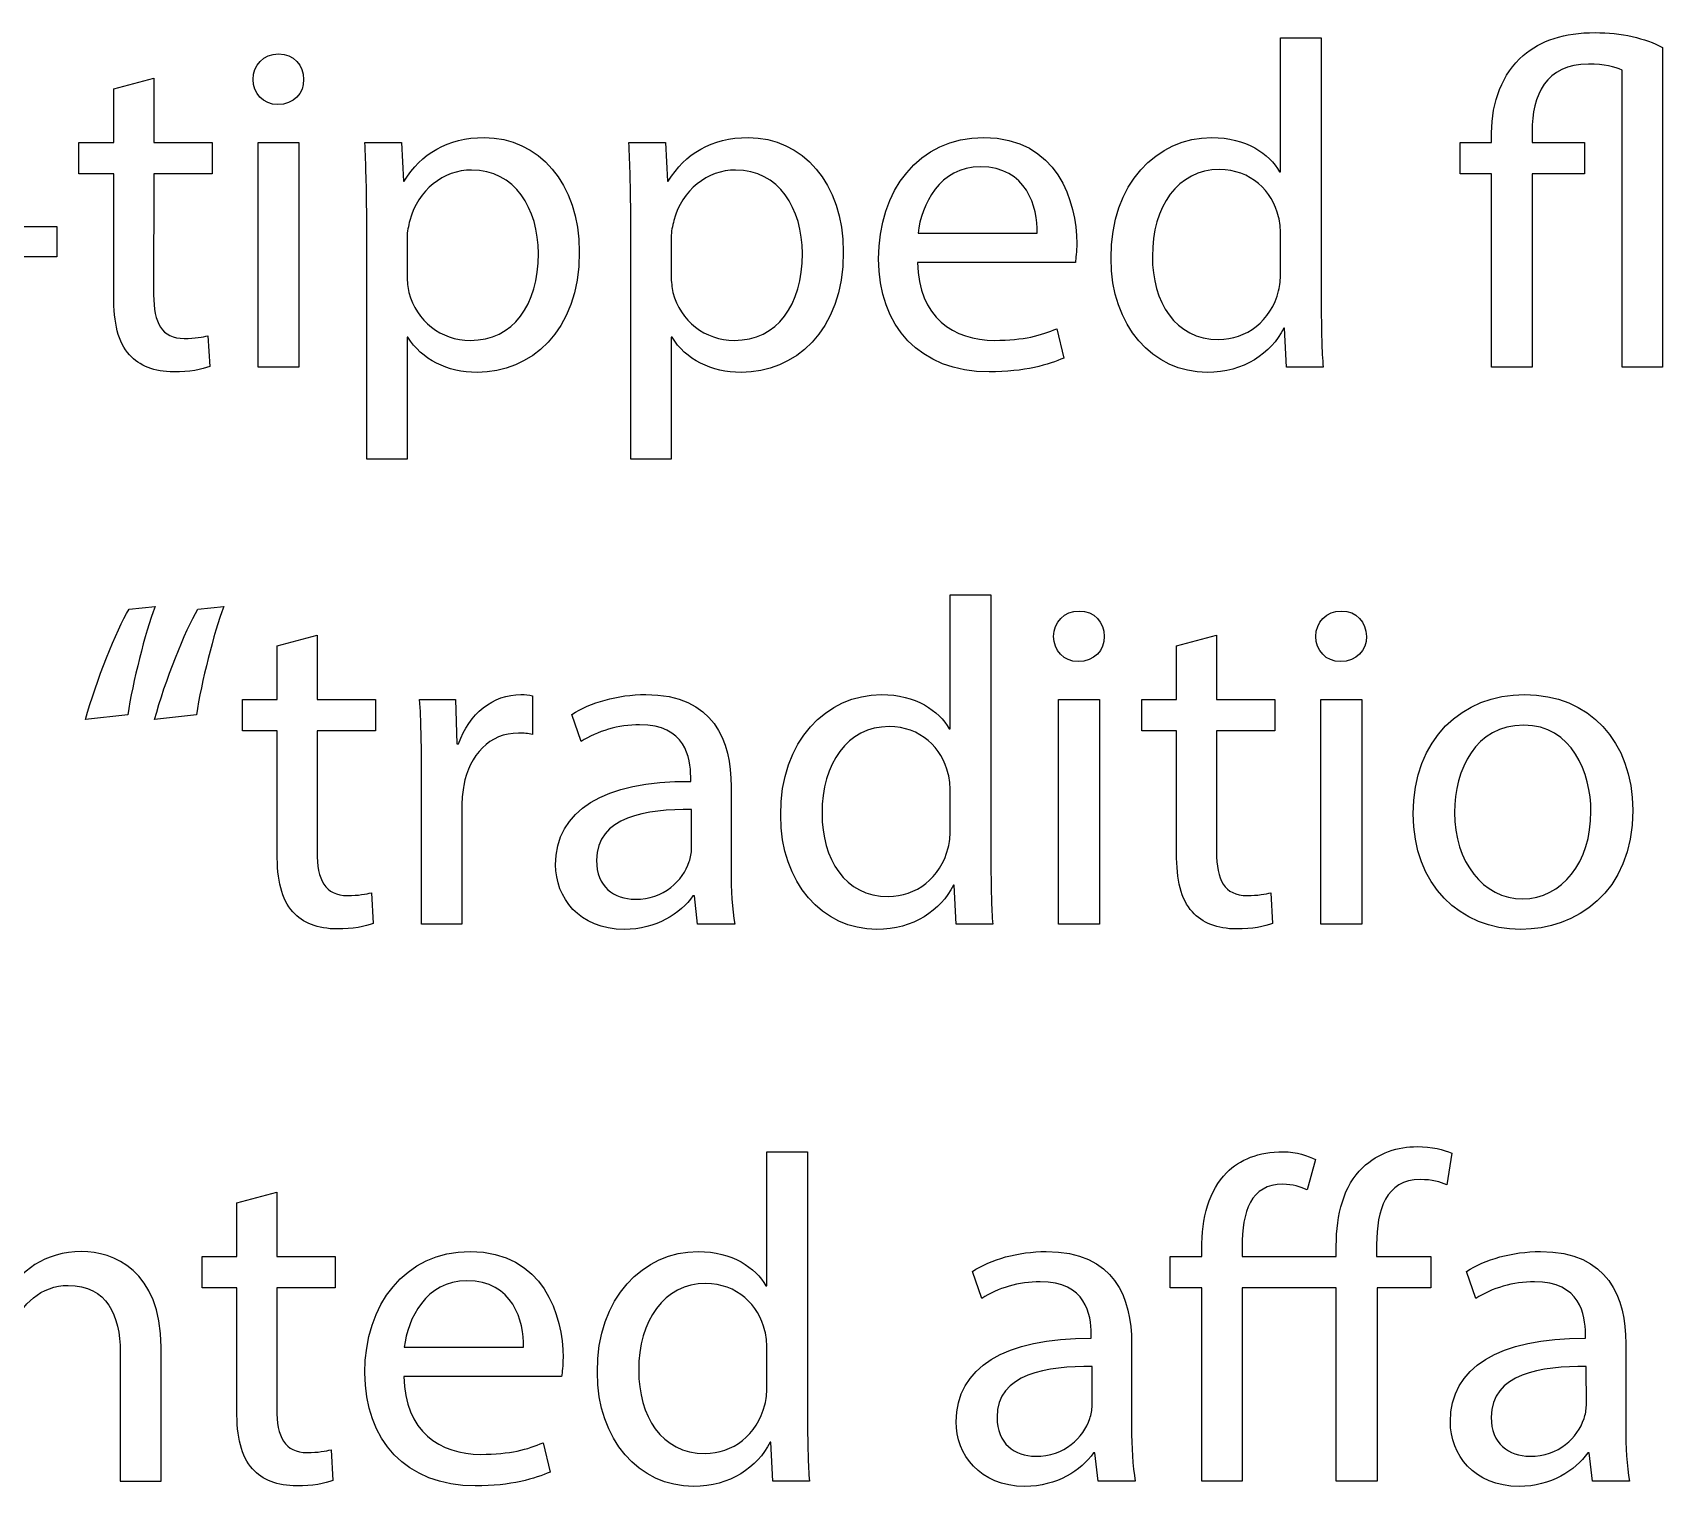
# Model space of a CAD drawing. Header units: millimetres. Extents: x -104 to 108, y -148 to 121.
# Drawn here: x 15.86 to 24.54, y 104.31 to 112.04 of the extents above; entities that cross this region are included whole.
import ezdxf

# ---------------------------------------------------------------- set-up
doc = ezdxf.new("R2010")
doc.units = ezdxf.units.MM
doc.header["$MEASUREMENT"] = 0
doc.layers.add('Capa 1', color=7, linetype='Continuous')

msp = doc.modelspace()

# ---------------------------------------------------------------- linework, layer by layer
at = {"layer": 'Capa 1', "color": 252}
for points, knots in [([(22.5031, 112.017), (22.5031, 112.017), (22.5031, 111.3034), (22.5031, 111.3034), (22.5031, 111.3034), (22.5031, 111.3034), (22.4981, 111.3034), (22.4981, 111.3034), (22.4981, 111.3034), (22.4438, 111.3996), (22.3203, 111.486), (22.1376, 111.486), (22.1376, 111.486), (21.8462, 111.486), (21.5992, 111.2415), (21.6017, 110.8439), (21.6017, 110.8439), (21.6017, 110.4811), (21.8239, 110.2364), (22.1129, 110.2364), (22.1129, 110.2364), (22.3079, 110.2366), (22.4536, 110.3377), (22.5203, 110.471), (22.5203, 110.471), (22.5203, 110.471), (22.5253, 110.4711), (22.5253, 110.4711), (22.5253, 110.4711), (22.5253, 110.4711), (22.5352, 110.2636), (22.5352, 110.2636), (22.5352, 110.2636), (22.5352, 110.2636), (22.7302, 110.2636), (22.7302, 110.2636), (22.7302, 110.2636), (22.7229, 110.3451), (22.7203, 110.4661), (22.7203, 110.5723), (22.7203, 110.5723), (22.7203, 110.5723), (22.7204, 112.017), (22.7204, 112.017), (22.7204, 112.017), (22.7204, 112.017), (22.5031, 112.017), (22.5031, 112.017)], [0, 0, 0, 0, 0.076923, 0.076923, 0.076923, 0.076923, 0.153846, 0.153846, 0.153846, 0.153846, 0.230769, 0.230769, 0.230769, 0.230769, 0.307692, 0.307692, 0.307692, 0.307692, 0.384615, 0.384615, 0.384615, 0.384615, 0.461538, 0.461538, 0.461538, 0.461538, 0.538462, 0.538462, 0.538462, 0.538462, 0.615385, 0.615385, 0.615385, 0.615385, 0.692308, 0.692308, 0.692308, 0.692308, 0.769231, 0.769231, 0.769231, 0.769231, 0.846154, 0.846154, 0.846154, 0.846154, 1, 1, 1, 1]), ([(23.8416, 110.2636), (23.8416, 110.2636), (23.8416, 111.2935), (23.8416, 111.2935), (23.8416, 111.2935), (23.8416, 111.2935), (24.1206, 111.2935), (24.1206, 111.2935), (24.1206, 111.2935), (24.1206, 111.2935), (24.1206, 111.459), (24.1206, 111.459), (24.1206, 111.459), (24.1206, 111.459), (23.8416, 111.459), (23.8416, 111.459), (23.8416, 111.459), (23.8416, 111.459), (23.8416, 111.5181), (23.8416, 111.5181), (23.8416, 111.5181), (23.8416, 111.7108), (23.9156, 111.8761), (24.1428, 111.8761), (24.1428, 111.8761), (24.2267, 111.8763), (24.2835, 111.8638), (24.3206, 111.844), (24.3206, 111.844), (24.3206, 111.844), (24.3206, 110.2636), (24.3206, 110.2636), (24.3206, 110.2636), (24.3206, 110.2636), (24.5354, 110.2636), (24.5354, 110.2636), (24.5354, 110.2636), (24.5354, 110.2636), (24.5354, 111.9652), (24.5354, 111.9652), (24.5354, 111.9652), (24.4465, 112.0146), (24.3156, 112.0441), (24.1773, 112.0441), (24.1773, 112.0441), (24.0119, 112.0442), (23.8884, 112.0021), (23.7946, 111.923), (23.7946, 111.923), (23.6835, 111.8243), (23.6267, 111.6761), (23.6267, 111.5107), (23.6267, 111.5107), (23.6267, 111.5107), (23.6267, 111.459), (23.6267, 111.459), (23.6267, 111.459), (23.6267, 111.459), (23.4588, 111.459), (23.4588, 111.459), (23.4588, 111.459), (23.4588, 111.459), (23.4588, 111.2935), (23.4588, 111.2935), (23.4588, 111.2935), (23.4588, 111.2935), (23.6267, 111.2935), (23.6267, 111.2935), (23.6267, 111.2935), (23.6267, 111.2935), (23.6267, 110.2636), (23.6267, 110.2636), (23.6267, 110.2636), (23.6267, 110.2636), (23.8416, 110.2636), (23.8416, 110.2636)], [0, 0, 0, 0, 0.05, 0.05, 0.05, 0.05, 0.1, 0.1, 0.1, 0.1, 0.15, 0.15, 0.15, 0.15, 0.2, 0.2, 0.2, 0.2, 0.25, 0.25, 0.25, 0.25, 0.3, 0.3, 0.3, 0.3, 0.35, 0.35, 0.35, 0.35, 0.4, 0.4, 0.4, 0.4, 0.45, 0.45, 0.45, 0.45, 0.5, 0.5, 0.5, 0.5, 0.55, 0.55, 0.55, 0.55, 0.6, 0.6, 0.6, 0.6, 0.65, 0.65, 0.65, 0.65, 0.7, 0.7, 0.7, 0.7, 0.75, 0.75, 0.75, 0.75, 0.8, 0.8, 0.8, 0.8, 0.85, 0.85, 0.85, 0.85, 0.9, 0.9, 0.9, 0.9, 1, 1, 1, 1]), ([(17.1716, 111.9305), (17.0926, 111.9305), (17.0358, 111.8712), (17.0358, 111.7946), (17.0358, 111.7946), (17.0359, 111.7207), (17.0901, 111.6613), (17.1667, 111.6613), (17.1667, 111.6613), (17.2531, 111.6614), (17.3074, 111.7206), (17.3049, 111.7946), (17.3049, 111.7946), (17.3049, 111.8713), (17.2531, 111.9305), (17.1716, 111.9305)], [0, 0, 0, 0, 0.2, 0.2, 0.2, 0.2, 0.4, 0.4, 0.4, 0.4, 0.6, 0.6, 0.6, 0.6, 1, 1, 1, 1]), ([(16.2948, 111.7453), (16.2948, 111.7453), (16.2948, 111.459), (16.2948, 111.459), (16.2948, 111.459), (16.2948, 111.459), (16.1096, 111.459), (16.1096, 111.459), (16.1096, 111.459), (16.1096, 111.459), (16.1096, 111.2935), (16.1096, 111.2935), (16.1096, 111.2935), (16.1096, 111.2935), (16.2948, 111.2935), (16.2948, 111.2935), (16.2948, 111.2935), (16.2948, 111.2935), (16.2948, 110.6414), (16.2948, 110.6414), (16.2948, 110.6414), (16.2948, 110.5007), (16.317, 110.3945), (16.3787, 110.3303), (16.3787, 110.3303), (16.4306, 110.2711), (16.5121, 110.2389), (16.6133, 110.2389), (16.6133, 110.2389), (16.6973, 110.239), (16.764, 110.2512), (16.8059, 110.2685), (16.8059, 110.2685), (16.8059, 110.2685), (16.7961, 110.4317), (16.7961, 110.4317), (16.7961, 110.4317), (16.769, 110.4241), (16.7269, 110.4167), (16.6701, 110.4167), (16.6701, 110.4167), (16.5492, 110.4168), (16.5071, 110.5006), (16.5071, 110.6488), (16.5071, 110.6488), (16.5071, 110.6488), (16.5072, 111.2935), (16.5072, 111.2935), (16.5072, 111.2935), (16.5072, 111.2935), (16.8184, 111.2935), (16.8184, 111.2935), (16.8184, 111.2935), (16.8184, 111.2935), (16.8184, 111.459), (16.8184, 111.459), (16.8184, 111.459), (16.8184, 111.459), (16.5072, 111.459), (16.5072, 111.459), (16.5072, 111.459), (16.5072, 111.459), (16.5072, 111.8021), (16.5072, 111.8021), (16.5072, 111.8021), (16.5072, 111.8021), (16.2948, 111.7453), (16.2948, 111.7453)], [0, 0, 0, 0, 0.055556, 0.055556, 0.055556, 0.055556, 0.111111, 0.111111, 0.111111, 0.111111, 0.166667, 0.166667, 0.166667, 0.166667, 0.222222, 0.222222, 0.222222, 0.222222, 0.277778, 0.277778, 0.277778, 0.277778, 0.333333, 0.333333, 0.333333, 0.333333, 0.388889, 0.388889, 0.388889, 0.388889, 0.444444, 0.444444, 0.444444, 0.444444, 0.5, 0.5, 0.5, 0.5, 0.555556, 0.555556, 0.555556, 0.555556, 0.611111, 0.611111, 0.611111, 0.611111, 0.666667, 0.666667, 0.666667, 0.666667, 0.722222, 0.722222, 0.722222, 0.722222, 0.777778, 0.777778, 0.777778, 0.777778, 0.833333, 0.833333, 0.833333, 0.833333, 0.888889, 0.888889, 0.888889, 0.888889, 1, 1, 1, 1]), ([(17.2803, 110.2636), (17.2803, 110.2636), (17.2803, 111.459), (17.2803, 111.459), (17.2803, 111.459), (17.2803, 111.459), (17.0629, 111.459), (17.0629, 111.459), (17.0629, 111.459), (17.0629, 111.459), (17.0629, 110.2636), (17.0629, 110.2636), (17.0629, 110.2636), (17.0629, 110.2636), (17.2803, 110.2636), (17.2803, 110.2636)], [0, 0, 0, 0, 0.2, 0.2, 0.2, 0.2, 0.4, 0.4, 0.4, 0.4, 0.6, 0.6, 0.6, 0.6, 1, 1, 1, 1]), ([(17.6407, 109.7746), (17.6407, 109.7746), (17.8556, 109.7746), (17.8556, 109.7746), (17.8556, 109.7746), (17.8556, 109.7746), (17.8556, 110.4241), (17.8556, 110.4241), (17.8556, 110.4241), (17.8556, 110.4241), (17.8605, 110.4241), (17.8605, 110.4241), (17.8605, 110.4241), (17.9321, 110.3057), (18.0704, 110.2364), (18.2284, 110.2364), (18.2284, 110.2364), (18.51, 110.2366), (18.7717, 110.4488), (18.7717, 110.8785), (18.7717, 110.8785), (18.7717, 111.2415), (18.5544, 111.486), (18.2655, 111.486), (18.2655, 111.486), (18.0704, 111.486), (17.9296, 111.3995), (17.8407, 111.2538), (17.8407, 111.2538), (17.8407, 111.2538), (17.8359, 111.254), (17.8359, 111.254), (17.8359, 111.254), (17.8359, 111.254), (17.8259, 111.459), (17.8259, 111.459), (17.8259, 111.459), (17.8259, 111.459), (17.6309, 111.459), (17.6309, 111.459), (17.6309, 111.459), (17.6358, 111.3453), (17.6407, 111.2217), (17.6407, 111.0686), (17.6407, 111.0686), (17.6407, 111.0686), (17.6407, 109.7746), (17.6407, 109.7746)], [0, 0, 0, 0, 0.076923, 0.076923, 0.076923, 0.076923, 0.153846, 0.153846, 0.153846, 0.153846, 0.230769, 0.230769, 0.230769, 0.230769, 0.307692, 0.307692, 0.307692, 0.307692, 0.384615, 0.384615, 0.384615, 0.384615, 0.461538, 0.461538, 0.461538, 0.461538, 0.538462, 0.538462, 0.538462, 0.538462, 0.615385, 0.615385, 0.615385, 0.615385, 0.692308, 0.692308, 0.692308, 0.692308, 0.769231, 0.769231, 0.769231, 0.769231, 0.846154, 0.846154, 0.846154, 0.846154, 1, 1, 1, 1]), ([(19.0456, 109.7746), (19.0456, 109.7746), (19.2605, 109.7746), (19.2605, 109.7746), (19.2605, 109.7746), (19.2605, 109.7746), (19.2605, 110.4241), (19.2605, 110.4241), (19.2605, 110.4241), (19.2605, 110.4241), (19.2654, 110.4241), (19.2654, 110.4241), (19.2654, 110.4241), (19.337, 110.3057), (19.4753, 110.2364), (19.6334, 110.2364), (19.6334, 110.2364), (19.9149, 110.2366), (20.1766, 110.4488), (20.1766, 110.8785), (20.1766, 110.8785), (20.1766, 111.2415), (19.9593, 111.486), (19.6704, 111.486), (19.6704, 111.486), (19.4754, 111.486), (19.3345, 111.3995), (19.2456, 111.2538), (19.2456, 111.2538), (19.2456, 111.2538), (19.2408, 111.254), (19.2408, 111.254), (19.2408, 111.254), (19.2408, 111.254), (19.2309, 111.459), (19.2309, 111.459), (19.2309, 111.459), (19.2309, 111.459), (19.0358, 111.459), (19.0358, 111.459), (19.0358, 111.459), (19.0408, 111.3453), (19.0456, 111.2217), (19.0456, 111.0686), (19.0456, 111.0686), (19.0456, 111.0686), (19.0456, 109.7746), (19.0456, 109.7746)], [0, 0, 0, 0, 0.076923, 0.076923, 0.076923, 0.076923, 0.153846, 0.153846, 0.153846, 0.153846, 0.230769, 0.230769, 0.230769, 0.230769, 0.307692, 0.307692, 0.307692, 0.307692, 0.384615, 0.384615, 0.384615, 0.384615, 0.461538, 0.461538, 0.461538, 0.461538, 0.538462, 0.538462, 0.538462, 0.538462, 0.615385, 0.615385, 0.615385, 0.615385, 0.692308, 0.692308, 0.692308, 0.692308, 0.769231, 0.769231, 0.769231, 0.769231, 0.846154, 0.846154, 0.846154, 0.846154, 1, 1, 1, 1]), ([(21.4116, 110.8218), (21.4141, 110.844), (21.419, 110.8785), (21.419, 110.9229), (21.419, 110.9229), (21.419, 111.1429), (21.3153, 111.486), (20.9251, 111.486), (20.9251, 111.486), (20.577, 111.486), (20.3645, 111.202), (20.3645, 110.8414), (20.3645, 110.8414), (20.3645, 110.4811), (20.5843, 110.2389), (20.9523, 110.2389), (20.9523, 110.2389), (21.1424, 110.239), (21.2733, 110.2784), (21.3498, 110.313), (21.3498, 110.313), (21.3498, 110.313), (21.3129, 110.4686), (21.3129, 110.4686), (21.3129, 110.4686), (21.2313, 110.434), (21.1375, 110.4068), (20.9819, 110.4068), (20.9819, 110.4068), (20.7646, 110.4069), (20.5769, 110.5278), (20.572, 110.8217), (20.572, 110.8217), (20.572, 110.8217), (21.4116, 110.8218), (21.4116, 110.8218)], [0, 0, 0, 0, 0.1, 0.1, 0.1, 0.1, 0.2, 0.2, 0.2, 0.2, 0.3, 0.3, 0.3, 0.3, 0.4, 0.4, 0.4, 0.4, 0.5, 0.5, 0.5, 0.5, 0.6, 0.6, 0.6, 0.6, 0.7, 0.7, 0.7, 0.7, 0.8, 0.8, 0.8, 0.8, 1, 1, 1, 1]), ([(17.8556, 110.9551), (17.8556, 110.9847), (17.8629, 111.0168), (17.8703, 111.0439), (17.8703, 111.0439), (17.9124, 111.207), (18.0506, 111.3131), (18.1988, 111.3131), (18.1988, 111.3131), (18.4285, 111.3131), (18.5544, 111.1081), (18.5544, 110.8686), (18.5544, 110.8686), (18.5544, 110.5946), (18.421, 110.4068), (18.1914, 110.4068), (18.1914, 110.4068), (18.0359, 110.4069), (17.9049, 110.5105), (17.8654, 110.6612), (17.8654, 110.6612), (17.8605, 110.6884), (17.8555, 110.718), (17.8555, 110.7501), (17.8555, 110.7501), (17.8555, 110.7501), (17.8556, 110.9551), (17.8556, 110.9551)], [0, 0, 0, 0, 0.125, 0.125, 0.125, 0.125, 0.25, 0.25, 0.25, 0.25, 0.375, 0.375, 0.375, 0.375, 0.5, 0.5, 0.5, 0.5, 0.625, 0.625, 0.625, 0.625, 0.75, 0.75, 0.75, 0.75, 1, 1, 1, 1]), ([(19.2605, 110.9551), (19.2605, 110.9847), (19.2679, 111.0168), (19.2753, 111.0439), (19.2753, 111.0439), (19.3173, 111.207), (19.4556, 111.3131), (19.6037, 111.3131), (19.6037, 111.3131), (19.8334, 111.3131), (19.9593, 111.1081), (19.9593, 110.8686), (19.9593, 110.8686), (19.9593, 110.5946), (19.826, 110.4068), (19.5963, 110.4068), (19.5963, 110.4068), (19.4408, 110.4069), (19.3099, 110.5105), (19.2703, 110.6612), (19.2703, 110.6612), (19.2654, 110.6884), (19.2605, 110.718), (19.2605, 110.7501), (19.2605, 110.7501), (19.2605, 110.7501), (19.2605, 110.9551), (19.2605, 110.9551)], [0, 0, 0, 0, 0.125, 0.125, 0.125, 0.125, 0.25, 0.25, 0.25, 0.25, 0.375, 0.375, 0.375, 0.375, 0.5, 0.5, 0.5, 0.5, 0.625, 0.625, 0.625, 0.625, 0.75, 0.75, 0.75, 0.75, 1, 1, 1, 1]), ([(20.5745, 110.9774), (20.5918, 111.128), (20.688, 111.3304), (20.9078, 111.3304), (20.9078, 111.3304), (21.1523, 111.3304), (21.2115, 111.1155), (21.2091, 110.9773), (21.2091, 110.9773), (21.2091, 110.9773), (20.5745, 110.9774), (20.5745, 110.9774)], [0, 0, 0, 0, 0.25, 0.25, 0.25, 0.25, 0.5, 0.5, 0.5, 0.5, 1, 1, 1, 1]), ([(22.5031, 110.765), (22.5031, 110.7303), (22.5006, 110.7007), (22.4932, 110.671), (22.4932, 110.671), (22.4537, 110.5081), (22.3203, 110.4117), (22.1746, 110.4117), (22.1746, 110.4117), (21.94, 110.4118), (21.8215, 110.6118), (21.8215, 110.8538), (21.8215, 110.8538), (21.8215, 111.1181), (21.9548, 111.3156), (22.1795, 111.3156), (22.1795, 111.3156), (22.3426, 111.3157), (22.4611, 111.202), (22.4932, 111.0637), (22.4932, 111.0637), (22.5006, 111.0367), (22.503, 110.9995), (22.503, 110.9723), (22.503, 110.9723), (22.503, 110.9723), (22.5031, 110.765), (22.5031, 110.765)], [0, 0, 0, 0, 0.125, 0.125, 0.125, 0.125, 0.25, 0.25, 0.25, 0.25, 0.375, 0.375, 0.375, 0.375, 0.5, 0.5, 0.5, 0.5, 0.625, 0.625, 0.625, 0.625, 0.75, 0.75, 0.75, 0.75, 1, 1, 1, 1]), ([(15.3813, 111.0119), (15.3813, 111.0119), (15.3813, 110.8514), (15.3813, 110.8514), (15.3813, 110.8514), (15.3813, 110.8514), (15.9913, 110.8514), (15.9913, 110.8514), (15.9913, 110.8514), (15.9913, 110.8514), (15.9913, 111.0119), (15.9913, 111.0119), (15.9913, 111.0119), (15.9913, 111.0119), (15.3813, 111.0119), (15.3813, 111.0119)], [0, 0, 0, 0, 0.2, 0.2, 0.2, 0.2, 0.4, 0.4, 0.4, 0.4, 0.6, 0.6, 0.6, 0.6, 1, 1, 1, 1]), ([(20.7453, 109.0535), (20.7453, 109.0535), (20.7453, 108.3399), (20.7453, 108.3399), (20.7453, 108.3399), (20.7453, 108.3399), (20.7403, 108.3399), (20.7403, 108.3399), (20.7403, 108.3399), (20.6859, 108.4362), (20.5624, 108.5225), (20.3797, 108.5225), (20.3797, 108.5225), (20.0883, 108.5225), (19.8414, 108.278), (19.8438, 107.8804), (19.8438, 107.8804), (19.8438, 107.5176), (20.0661, 107.273), (20.355, 107.273), (20.355, 107.273), (20.5501, 107.2731), (20.6958, 107.3742), (20.7625, 107.5076), (20.7625, 107.5076), (20.7625, 107.5076), (20.7675, 107.5077), (20.7675, 107.5077), (20.7675, 107.5077), (20.7675, 107.5077), (20.7773, 107.3001), (20.7773, 107.3001), (20.7773, 107.3001), (20.7773, 107.3001), (20.9724, 107.3001), (20.9724, 107.3001), (20.9724, 107.3001), (20.965, 107.3817), (20.9625, 107.5026), (20.9625, 107.6088), (20.9625, 107.6088), (20.9625, 107.6088), (20.9625, 109.0535), (20.9625, 109.0535), (20.9625, 109.0535), (20.9625, 109.0535), (20.7453, 109.0535), (20.7453, 109.0535)], [0, 0, 0, 0, 0.076923, 0.076923, 0.076923, 0.076923, 0.153846, 0.153846, 0.153846, 0.153846, 0.230769, 0.230769, 0.230769, 0.230769, 0.307692, 0.307692, 0.307692, 0.307692, 0.384615, 0.384615, 0.384615, 0.384615, 0.461538, 0.461538, 0.461538, 0.461538, 0.538462, 0.538462, 0.538462, 0.538462, 0.615385, 0.615385, 0.615385, 0.615385, 0.692308, 0.692308, 0.692308, 0.692308, 0.769231, 0.769231, 0.769231, 0.769231, 0.846154, 0.846154, 0.846154, 0.846154, 1, 1, 1, 1]), ([(16.3693, 108.4139), (16.3964, 108.5917), (16.4606, 108.846), (16.5149, 108.9917), (16.5149, 108.9917), (16.5149, 108.9917), (16.3767, 108.9769), (16.3767, 108.9769), (16.3767, 108.9769), (16.3075, 108.8634), (16.2013, 108.5966), (16.1445, 108.3891), (16.1445, 108.3891), (16.1445, 108.3891), (16.3693, 108.4139), (16.3693, 108.4139)], [0, 0, 0, 0, 0.2, 0.2, 0.2, 0.2, 0.4, 0.4, 0.4, 0.4, 0.6, 0.6, 0.6, 0.6, 1, 1, 1, 1]), ([(16.7347, 108.4139), (16.7619, 108.5917), (16.8261, 108.846), (16.8804, 108.9917), (16.8804, 108.9917), (16.8804, 108.9917), (16.7422, 108.9769), (16.7422, 108.9769), (16.7422, 108.9769), (16.6755, 108.8634), (16.5668, 108.5966), (16.5124, 108.3891), (16.5124, 108.3891), (16.5124, 108.3891), (16.7347, 108.4139), (16.7347, 108.4139)], [0, 0, 0, 0, 0.2, 0.2, 0.2, 0.2, 0.4, 0.4, 0.4, 0.4, 0.6, 0.6, 0.6, 0.6, 1, 1, 1, 1]), ([(21.4314, 108.967), (21.3525, 108.967), (21.2956, 108.9077), (21.2956, 108.8312), (21.2956, 108.8312), (21.2957, 108.7572), (21.35, 108.6978), (21.4265, 108.6978), (21.4265, 108.6978), (21.513, 108.6979), (21.5673, 108.7571), (21.5648, 108.8312), (21.5648, 108.8312), (21.5648, 108.9079), (21.5129, 108.967), (21.4314, 108.967)], [0, 0, 0, 0, 0.2, 0.2, 0.2, 0.2, 0.4, 0.4, 0.4, 0.4, 0.6, 0.6, 0.6, 0.6, 1, 1, 1, 1]), ([(22.8269, 108.967), (22.7479, 108.967), (22.691, 108.9077), (22.691, 108.8312), (22.691, 108.8312), (22.6911, 108.7572), (22.7454, 108.6978), (22.8219, 108.6978), (22.8219, 108.6978), (22.9084, 108.6979), (22.9627, 108.7571), (22.9602, 108.8312), (22.9602, 108.8312), (22.9602, 108.9079), (22.9084, 108.967), (22.8269, 108.967)], [0, 0, 0, 0, 0.2, 0.2, 0.2, 0.2, 0.4, 0.4, 0.4, 0.4, 0.6, 0.6, 0.6, 0.6, 1, 1, 1, 1]), ([(17.1642, 108.7819), (17.1642, 108.7819), (17.1642, 108.4955), (17.1642, 108.4955), (17.1642, 108.4955), (17.1642, 108.4955), (16.979, 108.4955), (16.979, 108.4955), (16.979, 108.4955), (16.979, 108.4955), (16.979, 108.33), (16.979, 108.33), (16.979, 108.33), (16.979, 108.33), (17.1642, 108.33), (17.1642, 108.33), (17.1642, 108.33), (17.1642, 108.33), (17.1642, 107.6779), (17.1642, 107.6779), (17.1642, 107.6779), (17.1642, 107.5373), (17.1864, 107.431), (17.2482, 107.3668), (17.2482, 107.3668), (17.3001, 107.3077), (17.3815, 107.2754), (17.4828, 107.2754), (17.4828, 107.2754), (17.5668, 107.2755), (17.6334, 107.2878), (17.6754, 107.3051), (17.6754, 107.3051), (17.6754, 107.3051), (17.6656, 107.4682), (17.6656, 107.4682), (17.6656, 107.4682), (17.6384, 107.4607), (17.5964, 107.4532), (17.5396, 107.4532), (17.5396, 107.4532), (17.4186, 107.4533), (17.3766, 107.5372), (17.3766, 107.6854), (17.3766, 107.6854), (17.3766, 107.6854), (17.3767, 108.33), (17.3767, 108.33), (17.3767, 108.33), (17.3767, 108.33), (17.6878, 108.33), (17.6878, 108.33), (17.6878, 108.33), (17.6878, 108.33), (17.6878, 108.4955), (17.6878, 108.4955), (17.6878, 108.4955), (17.6878, 108.4955), (17.3767, 108.4955), (17.3767, 108.4955), (17.3767, 108.4955), (17.3767, 108.4955), (17.3767, 108.8386), (17.3767, 108.8386), (17.3767, 108.8386), (17.3767, 108.8386), (17.1642, 108.7819), (17.1642, 108.7819)], [0, 0, 0, 0, 0.055556, 0.055556, 0.055556, 0.055556, 0.111111, 0.111111, 0.111111, 0.111111, 0.166667, 0.166667, 0.166667, 0.166667, 0.222222, 0.222222, 0.222222, 0.222222, 0.277778, 0.277778, 0.277778, 0.277778, 0.333333, 0.333333, 0.333333, 0.333333, 0.388889, 0.388889, 0.388889, 0.388889, 0.444444, 0.444444, 0.444444, 0.444444, 0.5, 0.5, 0.5, 0.5, 0.555556, 0.555556, 0.555556, 0.555556, 0.611111, 0.611111, 0.611111, 0.611111, 0.666667, 0.666667, 0.666667, 0.666667, 0.722222, 0.722222, 0.722222, 0.722222, 0.777778, 0.777778, 0.777778, 0.777778, 0.833333, 0.833333, 0.833333, 0.833333, 0.888889, 0.888889, 0.888889, 0.888889, 1, 1, 1, 1]), ([(21.9504, 108.7819), (21.9504, 108.7819), (21.9504, 108.4955), (21.9504, 108.4955), (21.9504, 108.4955), (21.9504, 108.4955), (21.7651, 108.4955), (21.7651, 108.4955), (21.7651, 108.4955), (21.7651, 108.4955), (21.7651, 108.33), (21.7651, 108.33), (21.7651, 108.33), (21.7651, 108.33), (21.9504, 108.33), (21.9504, 108.33), (21.9504, 108.33), (21.9504, 108.33), (21.9504, 107.6779), (21.9504, 107.6779), (21.9504, 107.6779), (21.9504, 107.5373), (21.9726, 107.431), (22.0343, 107.3668), (22.0343, 107.3668), (22.0862, 107.3077), (22.1676, 107.2754), (22.2689, 107.2754), (22.2689, 107.2754), (22.3529, 107.2755), (22.4195, 107.2878), (22.4615, 107.3051), (22.4615, 107.3051), (22.4615, 107.3051), (22.4517, 107.4682), (22.4517, 107.4682), (22.4517, 107.4682), (22.4245, 107.4607), (22.3825, 107.4532), (22.3257, 107.4532), (22.3257, 107.4532), (22.2048, 107.4533), (22.1627, 107.5372), (22.1627, 107.6854), (22.1627, 107.6854), (22.1627, 107.6854), (22.1628, 108.33), (22.1628, 108.33), (22.1628, 108.33), (22.1628, 108.33), (22.4739, 108.33), (22.4739, 108.33), (22.4739, 108.33), (22.4739, 108.33), (22.4739, 108.4955), (22.4739, 108.4955), (22.4739, 108.4955), (22.4739, 108.4955), (22.1628, 108.4955), (22.1628, 108.4955), (22.1628, 108.4955), (22.1628, 108.4955), (22.1628, 108.8386), (22.1628, 108.8386), (22.1628, 108.8386), (22.1628, 108.8386), (21.9504, 108.7819), (21.9504, 108.7819)], [0, 0, 0, 0, 0.055556, 0.055556, 0.055556, 0.055556, 0.111111, 0.111111, 0.111111, 0.111111, 0.166667, 0.166667, 0.166667, 0.166667, 0.222222, 0.222222, 0.222222, 0.222222, 0.277778, 0.277778, 0.277778, 0.277778, 0.333333, 0.333333, 0.333333, 0.333333, 0.388889, 0.388889, 0.388889, 0.388889, 0.444444, 0.444444, 0.444444, 0.444444, 0.5, 0.5, 0.5, 0.5, 0.555556, 0.555556, 0.555556, 0.555556, 0.611111, 0.611111, 0.611111, 0.611111, 0.666667, 0.666667, 0.666667, 0.666667, 0.722222, 0.722222, 0.722222, 0.722222, 0.777778, 0.777778, 0.777778, 0.777778, 0.833333, 0.833333, 0.833333, 0.833333, 0.888889, 0.888889, 0.888889, 0.888889, 1, 1, 1, 1]), ([(17.9324, 107.3001), (17.9324, 107.3001), (18.1473, 107.3001), (18.1473, 107.3001), (18.1473, 107.3001), (18.1473, 107.3001), (18.1473, 107.9373), (18.1473, 107.9373), (18.1473, 107.9373), (18.1473, 107.9744), (18.1522, 108.0088), (18.1571, 108.0385), (18.1571, 108.0385), (18.1868, 108.2016), (18.2954, 108.3175), (18.4485, 108.3175), (18.4485, 108.3175), (18.4782, 108.3177), (18.5004, 108.3151), (18.5226, 108.3101), (18.5226, 108.3101), (18.5226, 108.3101), (18.5227, 108.5152), (18.5227, 108.5152), (18.5227, 108.5152), (18.5029, 108.5201), (18.4855, 108.5225), (18.4609, 108.5225), (18.4609, 108.5225), (18.3152, 108.5225), (18.1843, 108.4212), (18.1299, 108.2607), (18.1299, 108.2607), (18.1299, 108.2607), (18.1201, 108.2608), (18.1201, 108.2608), (18.1201, 108.2608), (18.1201, 108.2608), (18.1127, 108.4955), (18.1127, 108.4955), (18.1127, 108.4955), (18.1127, 108.4955), (17.9226, 108.4955), (17.9226, 108.4955), (17.9226, 108.4955), (17.9299, 108.3844), (17.9324, 108.2632), (17.9324, 108.1224), (17.9324, 108.1224), (17.9324, 108.1224), (17.9324, 107.3001), (17.9324, 107.3001)], [0, 0, 0, 0, 0.071429, 0.071429, 0.071429, 0.071429, 0.142857, 0.142857, 0.142857, 0.142857, 0.214286, 0.214286, 0.214286, 0.214286, 0.285714, 0.285714, 0.285714, 0.285714, 0.357143, 0.357143, 0.357143, 0.357143, 0.428571, 0.428571, 0.428571, 0.428571, 0.5, 0.5, 0.5, 0.5, 0.571429, 0.571429, 0.571429, 0.571429, 0.642857, 0.642857, 0.642857, 0.642857, 0.714286, 0.714286, 0.714286, 0.714286, 0.785714, 0.785714, 0.785714, 0.785714, 0.857143, 0.857143, 0.857143, 0.857143, 1, 1, 1, 1]), ([(19.5994, 107.3001), (19.5845, 107.3817), (19.5795, 107.4829), (19.5795, 107.5866), (19.5795, 107.5866), (19.5795, 107.5866), (19.5796, 108.0335), (19.5796, 108.0335), (19.5796, 108.0335), (19.5796, 108.2733), (19.4906, 108.5225), (19.1252, 108.5225), (19.1252, 108.5225), (18.9746, 108.5225), (18.8313, 108.4805), (18.7325, 108.4163), (18.7325, 108.4163), (18.7325, 108.4163), (18.7819, 108.2733), (18.7819, 108.2733), (18.7819, 108.2733), (18.8659, 108.3274), (18.9819, 108.362), (19.0931, 108.362), (19.0931, 108.362), (19.3375, 108.3622), (19.3647, 108.1842), (19.3647, 108.0854), (19.3647, 108.0854), (19.3647, 108.0854), (19.3647, 108.0607), (19.3647, 108.0607), (19.3647, 108.0607), (18.903, 108.0633), (18.6461, 107.9051), (18.6461, 107.6162), (18.6461, 107.6162), (18.6462, 107.4434), (18.7696, 107.273), (19.0116, 107.273), (19.0116, 107.273), (19.182, 107.2731), (19.3104, 107.3569), (19.377, 107.4508), (19.377, 107.4508), (19.377, 107.4508), (19.3845, 107.4509), (19.3845, 107.4509), (19.3845, 107.4509), (19.3845, 107.4509), (19.4018, 107.3001), (19.4018, 107.3001), (19.4018, 107.3001), (19.4018, 107.3001), (19.5994, 107.3001), (19.5994, 107.3001)], [0, 0, 0, 0, 0.066667, 0.066667, 0.066667, 0.066667, 0.133333, 0.133333, 0.133333, 0.133333, 0.2, 0.2, 0.2, 0.2, 0.266667, 0.266667, 0.266667, 0.266667, 0.333333, 0.333333, 0.333333, 0.333333, 0.4, 0.4, 0.4, 0.4, 0.466667, 0.466667, 0.466667, 0.466667, 0.533333, 0.533333, 0.533333, 0.533333, 0.6, 0.6, 0.6, 0.6, 0.666667, 0.666667, 0.666667, 0.666667, 0.733333, 0.733333, 0.733333, 0.733333, 0.8, 0.8, 0.8, 0.8, 0.866667, 0.866667, 0.866667, 0.866667, 1, 1, 1, 1]), ([(21.5402, 107.3001), (21.5402, 107.3001), (21.5402, 108.4955), (21.5402, 108.4955), (21.5402, 108.4955), (21.5402, 108.4955), (21.3228, 108.4955), (21.3228, 108.4955), (21.3228, 108.4955), (21.3228, 108.4955), (21.3228, 107.3001), (21.3228, 107.3001), (21.3228, 107.3001), (21.3228, 107.3001), (21.5402, 107.3001), (21.5402, 107.3001)], [0, 0, 0, 0, 0.2, 0.2, 0.2, 0.2, 0.4, 0.4, 0.4, 0.4, 0.6, 0.6, 0.6, 0.6, 1, 1, 1, 1]), ([(22.9356, 107.3001), (22.9356, 107.3001), (22.9356, 108.4955), (22.9356, 108.4955), (22.9356, 108.4955), (22.9356, 108.4955), (22.7182, 108.4955), (22.7182, 108.4955), (22.7182, 108.4955), (22.7182, 108.4955), (22.7182, 107.3001), (22.7182, 107.3001), (22.7182, 107.3001), (22.7182, 107.3001), (22.9356, 107.3001), (22.9356, 107.3001)], [0, 0, 0, 0, 0.2, 0.2, 0.2, 0.2, 0.4, 0.4, 0.4, 0.4, 0.6, 0.6, 0.6, 0.6, 1, 1, 1, 1]), ([(23.8023, 108.5225), (23.4713, 108.5225), (23.2095, 108.2879), (23.2095, 107.8878), (23.2095, 107.8878), (23.2095, 107.5101), (23.4589, 107.273), (23.7824, 107.273), (23.7824, 107.273), (24.0714, 107.2731), (24.3776, 107.4656), (24.3776, 107.9076), (24.3776, 107.9076), (24.3777, 108.2733), (24.1454, 108.5225), (23.8022, 108.5225), (23.8022, 108.5225), (23.8022, 108.5225), (23.8023, 108.5225), (23.8023, 108.5225)], [0, 0, 0, 0, 0.166667, 0.166667, 0.166667, 0.166667, 0.333333, 0.333333, 0.333333, 0.333333, 0.5, 0.5, 0.5, 0.5, 0.666667, 0.666667, 0.666667, 0.666667, 1, 1, 1, 1]), ([(20.7453, 107.8016), (20.7453, 107.7668), (20.7427, 107.7372), (20.7353, 107.7076), (20.7353, 107.7076), (20.6958, 107.5446), (20.5624, 107.4483), (20.4167, 107.4483), (20.4167, 107.4483), (20.1822, 107.4484), (20.0636, 107.6483), (20.0636, 107.8903), (20.0636, 107.8903), (20.0636, 108.1546), (20.197, 108.3521), (20.4217, 108.3521), (20.4217, 108.3521), (20.5847, 108.3522), (20.7032, 108.2385), (20.7353, 108.1002), (20.7353, 108.1002), (20.7428, 108.0732), (20.7452, 108.036), (20.7452, 108.0088), (20.7452, 108.0088), (20.7452, 108.0088), (20.7453, 107.8016), (20.7453, 107.8016)], [0, 0, 0, 0, 0.125, 0.125, 0.125, 0.125, 0.25, 0.25, 0.25, 0.25, 0.375, 0.375, 0.375, 0.375, 0.5, 0.5, 0.5, 0.5, 0.625, 0.625, 0.625, 0.625, 0.75, 0.75, 0.75, 0.75, 1, 1, 1, 1]), ([(23.7973, 108.3596), (24.0541, 108.3596), (24.1553, 108.1027), (24.1553, 107.9002), (24.1553, 107.9002), (24.1554, 107.6311), (23.9998, 107.4359), (23.7923, 107.4359), (23.7923, 107.4359), (23.58, 107.436), (23.4293, 107.6335), (23.4293, 107.8953), (23.4293, 107.8953), (23.4293, 108.1224), (23.5404, 108.3595), (23.7973, 108.3595), (23.7973, 108.3595), (23.7973, 108.3595), (23.7973, 108.3596), (23.7973, 108.3596)], [0, 0, 0, 0, 0.166667, 0.166667, 0.166667, 0.166667, 0.333333, 0.333333, 0.333333, 0.333333, 0.5, 0.5, 0.5, 0.5, 0.666667, 0.666667, 0.666667, 0.666667, 1, 1, 1, 1]), ([(19.3697, 107.7027), (19.3697, 107.6805), (19.3647, 107.6557), (19.3573, 107.6335), (19.3573, 107.6335), (19.3228, 107.5323), (19.2239, 107.4335), (19.0684, 107.4335), (19.0684, 107.4335), (18.9573, 107.4335), (18.8634, 107.5001), (18.8634, 107.6409), (18.8634, 107.6409), (18.8635, 107.8732), (19.1326, 107.915), (19.3696, 107.9101), (19.3696, 107.9101), (19.3696, 107.9101), (19.3697, 107.7027), (19.3697, 107.7027)], [0, 0, 0, 0, 0.166667, 0.166667, 0.166667, 0.166667, 0.333333, 0.333333, 0.333333, 0.333333, 0.5, 0.5, 0.5, 0.5, 0.666667, 0.666667, 0.666667, 0.666667, 1, 1, 1, 1]), ([(19.7696, 106.0902), (19.7696, 106.0902), (19.7696, 105.3767), (19.7696, 105.3767), (19.7696, 105.3767), (19.7696, 105.3767), (19.7647, 105.3767), (19.7647, 105.3767), (19.7647, 105.3767), (19.7103, 105.4729), (19.5868, 105.5592), (19.4041, 105.5592), (19.4041, 105.5592), (19.1127, 105.5592), (18.8657, 105.3148), (18.8682, 104.9172), (18.8682, 104.9172), (18.8682, 104.5543), (19.0905, 104.3097), (19.3794, 104.3097), (19.3794, 104.3097), (19.5745, 104.3099), (19.7202, 104.4109), (19.7868, 104.5443), (19.7868, 104.5443), (19.7868, 104.5443), (19.7919, 104.5444), (19.7919, 104.5444), (19.7919, 104.5444), (19.7919, 104.5444), (19.8017, 104.3369), (19.8017, 104.3369), (19.8017, 104.3369), (19.8017, 104.3369), (19.9967, 104.3369), (19.9967, 104.3369), (19.9967, 104.3369), (19.9894, 104.4184), (19.9869, 104.5394), (19.9869, 104.6455), (19.9869, 104.6455), (19.9869, 104.6455), (19.9869, 106.0902), (19.9869, 106.0902), (19.9869, 106.0902), (19.9869, 106.0902), (19.7696, 106.0902), (19.7696, 106.0902)], [0, 0, 0, 0, 0.076923, 0.076923, 0.076923, 0.076923, 0.153846, 0.153846, 0.153846, 0.153846, 0.230769, 0.230769, 0.230769, 0.230769, 0.307692, 0.307692, 0.307692, 0.307692, 0.384615, 0.384615, 0.384615, 0.384615, 0.461538, 0.461538, 0.461538, 0.461538, 0.538462, 0.538462, 0.538462, 0.538462, 0.615385, 0.615385, 0.615385, 0.615385, 0.692308, 0.692308, 0.692308, 0.692308, 0.769231, 0.769231, 0.769231, 0.769231, 0.846154, 0.846154, 0.846154, 0.846154, 1, 1, 1, 1]), ([(23.0173, 104.3369), (23.0173, 104.3369), (23.0173, 105.3667), (23.0173, 105.3667), (23.0173, 105.3667), (23.0173, 105.3667), (23.3037, 105.3667), (23.3037, 105.3667), (23.3037, 105.3667), (23.3037, 105.3667), (23.3037, 105.5322), (23.3037, 105.5322), (23.3037, 105.5322), (23.3037, 105.5322), (23.0148, 105.5322), (23.0148, 105.5322), (23.0148, 105.5322), (23.0148, 105.5322), (23.0148, 105.5963), (23.0148, 105.5963), (23.0148, 105.5963), (23.0148, 105.7791), (23.0642, 105.942), (23.2469, 105.942), (23.2469, 105.942), (23.3111, 105.942), (23.3531, 105.9296), (23.3877, 105.9148), (23.3877, 105.9148), (23.3877, 105.9148), (23.4148, 106.0829), (23.4148, 106.0829), (23.4148, 106.0829), (23.3729, 106.1002), (23.3086, 106.1173), (23.2296, 106.1173), (23.2296, 106.1173), (23.1309, 106.1174), (23.0222, 106.0852), (22.9407, 106.0062), (22.9407, 106.0062), (22.8395, 105.9101), (22.7999, 105.7568), (22.7999, 105.5889), (22.7999, 105.5889), (22.7999, 105.5889), (22.8, 105.5322), (22.8, 105.5322), (22.8, 105.5322), (22.8, 105.5322), (22.2987, 105.5322), (22.2987, 105.5322), (22.2987, 105.5322), (22.2987, 105.5322), (22.2987, 105.584), (22.2987, 105.584), (22.2987, 105.584), (22.2987, 105.7718), (22.3456, 105.9173), (22.516, 105.9173), (22.516, 105.9173), (22.5654, 105.9174), (22.6123, 105.9025), (22.6444, 105.8877), (22.6444, 105.8877), (22.6444, 105.8877), (22.6888, 106.0482), (22.6888, 106.0482), (22.6888, 106.0482), (22.6518, 106.068), (22.5876, 106.0901), (22.5184, 106.0901), (22.5184, 106.0901), (22.3851, 106.0902), (22.2863, 106.0482), (22.2171, 105.979), (22.2171, 105.979), (22.1234, 105.8853), (22.0838, 105.7395), (22.0838, 105.5716), (22.0838, 105.5716), (22.0838, 105.5716), (22.0838, 105.5322), (22.0838, 105.5322), (22.0838, 105.5322), (22.0838, 105.5322), (21.9159, 105.5322), (21.9159, 105.5322), (21.9159, 105.5322), (21.9159, 105.5322), (21.9159, 105.3667), (21.9159, 105.3667), (21.9159, 105.3667), (21.9159, 105.3667), (22.0838, 105.3667), (22.0838, 105.3667), (22.0838, 105.3667), (22.0838, 105.3667), (22.0838, 104.3369), (22.0838, 104.3369), (22.0838, 104.3369), (22.0838, 104.3369), (22.2987, 104.3369), (22.2987, 104.3369), (22.2987, 104.3369), (22.2987, 104.3369), (22.2987, 105.3667), (22.2987, 105.3667), (22.2987, 105.3667), (22.2987, 105.3667), (22.8, 105.3667), (22.8, 105.3667), (22.8, 105.3667), (22.8, 105.3667), (22.8, 104.3369), (22.8, 104.3369), (22.8, 104.3369), (22.8, 104.3369), (23.0173, 104.3369), (23.0173, 104.3369)], [0, 0, 0, 0, 0.032258, 0.032258, 0.032258, 0.032258, 0.064516, 0.064516, 0.064516, 0.064516, 0.096774, 0.096774, 0.096774, 0.096774, 0.129032, 0.129032, 0.129032, 0.129032, 0.16129, 0.16129, 0.16129, 0.16129, 0.193548, 0.193548, 0.193548, 0.193548, 0.225806, 0.225806, 0.225806, 0.225806, 0.258065, 0.258065, 0.258065, 0.258065, 0.290323, 0.290323, 0.290323, 0.290323, 0.322581, 0.322581, 0.322581, 0.322581, 0.354839, 0.354839, 0.354839, 0.354839, 0.387097, 0.387097, 0.387097, 0.387097, 0.419355, 0.419355, 0.419355, 0.419355, 0.451613, 0.451613, 0.451613, 0.451613, 0.483871, 0.483871, 0.483871, 0.483871, 0.516129, 0.516129, 0.516129, 0.516129, 0.548387, 0.548387, 0.548387, 0.548387, 0.580645, 0.580645, 0.580645, 0.580645, 0.612903, 0.612903, 0.612903, 0.612903, 0.645161, 0.645161, 0.645161, 0.645161, 0.677419, 0.677419, 0.677419, 0.677419, 0.709677, 0.709677, 0.709677, 0.709677, 0.741935, 0.741935, 0.741935, 0.741935, 0.774194, 0.774194, 0.774194, 0.774194, 0.806452, 0.806452, 0.806452, 0.806452, 0.83871, 0.83871, 0.83871, 0.83871, 0.870968, 0.870968, 0.870968, 0.870968, 0.903226, 0.903226, 0.903226, 0.903226, 0.935484, 0.935484, 0.935484, 0.935484, 1, 1, 1, 1]), ([(16.9496, 105.8186), (16.9496, 105.8186), (16.9496, 105.5322), (16.9496, 105.5322), (16.9496, 105.5322), (16.9496, 105.5322), (16.7644, 105.5322), (16.7644, 105.5322), (16.7644, 105.5322), (16.7644, 105.5322), (16.7644, 105.3667), (16.7644, 105.3667), (16.7644, 105.3667), (16.7644, 105.3667), (16.9496, 105.3667), (16.9496, 105.3667), (16.9496, 105.3667), (16.9496, 105.3667), (16.9496, 104.7147), (16.9496, 104.7147), (16.9496, 104.7147), (16.9496, 104.574), (16.9718, 104.4677), (17.0336, 104.4035), (17.0336, 104.4035), (17.0855, 104.3444), (17.1669, 104.3121), (17.2682, 104.3121), (17.2682, 104.3121), (17.3522, 104.3122), (17.4188, 104.3245), (17.4608, 104.3418), (17.4608, 104.3418), (17.4608, 104.3418), (17.451, 104.5049), (17.451, 104.5049), (17.451, 104.5049), (17.4238, 104.4974), (17.3818, 104.4899), (17.325, 104.4899), (17.325, 104.4899), (17.204, 104.49), (17.162, 104.5739), (17.162, 104.7221), (17.162, 104.7221), (17.162, 104.7221), (17.1621, 105.3667), (17.1621, 105.3667), (17.1621, 105.3667), (17.1621, 105.3667), (17.4732, 105.3667), (17.4732, 105.3667), (17.4732, 105.3667), (17.4732, 105.3667), (17.4732, 105.5322), (17.4732, 105.5322), (17.4732, 105.5322), (17.4732, 105.5322), (17.1621, 105.5322), (17.1621, 105.5322), (17.1621, 105.5322), (17.1621, 105.5322), (17.1621, 105.8753), (17.1621, 105.8753), (17.1621, 105.8753), (17.1621, 105.8753), (16.9496, 105.8186), (16.9496, 105.8186)], [0, 0, 0, 0, 0.055556, 0.055556, 0.055556, 0.055556, 0.111111, 0.111111, 0.111111, 0.111111, 0.166667, 0.166667, 0.166667, 0.166667, 0.222222, 0.222222, 0.222222, 0.222222, 0.277778, 0.277778, 0.277778, 0.277778, 0.333333, 0.333333, 0.333333, 0.333333, 0.388889, 0.388889, 0.388889, 0.388889, 0.444444, 0.444444, 0.444444, 0.444444, 0.5, 0.5, 0.5, 0.5, 0.555556, 0.555556, 0.555556, 0.555556, 0.611111, 0.611111, 0.611111, 0.611111, 0.666667, 0.666667, 0.666667, 0.666667, 0.722222, 0.722222, 0.722222, 0.722222, 0.777778, 0.777778, 0.777778, 0.777778, 0.833333, 0.833333, 0.833333, 0.833333, 0.888889, 0.888889, 0.888889, 0.888889, 1, 1, 1, 1]), ([(15.5294, 104.3369), (15.5294, 104.3369), (15.5294, 105.2086), (15.5294, 105.2086), (15.5294, 105.2086), (15.5294, 105.332), (15.5269, 105.4334), (15.5196, 105.5322), (15.5196, 105.5322), (15.5196, 105.5322), (15.7122, 105.5322), (15.7122, 105.5322), (15.7122, 105.5322), (15.7122, 105.5322), (15.7246, 105.3346), (15.7246, 105.3346), (15.7246, 105.3346), (15.7246, 105.3346), (15.7294, 105.3345), (15.7294, 105.3345), (15.7294, 105.3345), (15.7887, 105.4481), (15.927, 105.5592), (16.1245, 105.5592), (16.1245, 105.5592), (16.29, 105.5592), (16.5469, 105.4606), (16.5469, 105.0506), (16.5469, 105.0506), (16.5469, 105.0506), (16.5469, 104.3369), (16.5469, 104.3369), (16.5469, 104.3369), (16.5469, 104.3369), (16.3295, 104.3369), (16.3295, 104.3369), (16.3295, 104.3369), (16.3295, 104.3369), (16.3295, 105.0258), (16.3295, 105.0258), (16.3295, 105.0258), (16.3295, 105.2184), (16.258, 105.379), (16.0529, 105.3789), (16.0529, 105.3789), (15.9097, 105.3789), (15.7986, 105.2778), (15.7615, 105.1567), (15.7615, 105.1567), (15.7517, 105.1295), (15.7468, 105.0925), (15.7468, 105.0556), (15.7468, 105.0556), (15.7468, 105.0556), (15.7468, 104.3369), (15.7468, 104.3369), (15.7468, 104.3369), (15.7468, 104.3369), (15.5294, 104.3369), (15.5294, 104.3369)], [0, 0, 0, 0, 0.125, 0.125, 0.125, 0.125, 0.1875, 0.1875, 0.1875, 0.1875, 0.25, 0.25, 0.25, 0.25, 0.3125, 0.3125, 0.3125, 0.3125, 0.375, 0.375, 0.375, 0.375, 0.4375, 0.4375, 0.4375, 0.4375, 0.5, 0.5, 0.5, 0.5, 0.5625, 0.5625, 0.5625, 0.5625, 0.625, 0.625, 0.625, 0.625, 0.6875, 0.6875, 0.6875, 0.6875, 0.75, 0.75, 0.75, 0.75, 0.8125, 0.8125, 0.8125, 0.8125, 0.875, 0.875, 0.875, 0.875, 0.9375, 0.9375, 0.9375, 0.9375, 1, 1, 1, 1]), ([(18.6781, 104.8951), (18.6806, 104.9173), (18.6855, 104.9517), (18.6855, 104.9962), (18.6855, 104.9962), (18.6856, 105.2161), (18.5818, 105.5592), (18.1916, 105.5592), (18.1916, 105.5592), (17.8435, 105.5592), (17.631, 105.2752), (17.631, 104.9147), (17.631, 104.9147), (17.6311, 104.5543), (17.8508, 104.3121), (18.2188, 104.3121), (18.2188, 104.3121), (18.4089, 104.3122), (18.5398, 104.3517), (18.6164, 104.3862), (18.6164, 104.3862), (18.6164, 104.3862), (18.5794, 104.5418), (18.5794, 104.5418), (18.5794, 104.5418), (18.4978, 104.5073), (18.404, 104.4801), (18.2484, 104.4801), (18.2484, 104.4801), (18.0311, 104.4801), (17.8434, 104.6011), (17.8385, 104.895), (17.8385, 104.895), (17.8385, 104.895), (18.6781, 104.8951), (18.6781, 104.8951)], [0, 0, 0, 0, 0.1, 0.1, 0.1, 0.1, 0.2, 0.2, 0.2, 0.2, 0.3, 0.3, 0.3, 0.3, 0.4, 0.4, 0.4, 0.4, 0.5, 0.5, 0.5, 0.5, 0.6, 0.6, 0.6, 0.6, 0.7, 0.7, 0.7, 0.7, 0.8, 0.8, 0.8, 0.8, 1, 1, 1, 1]), ([(21.7307, 104.3369), (21.7158, 104.4184), (21.7109, 104.5196), (21.7109, 104.6233), (21.7109, 104.6233), (21.7109, 104.6233), (21.7109, 105.0703), (21.7109, 105.0703), (21.7109, 105.0703), (21.7109, 105.31), (21.622, 105.5592), (21.2565, 105.5592), (21.2565, 105.5592), (21.1059, 105.5592), (20.9626, 105.5173), (20.8638, 105.453), (20.8638, 105.453), (20.8638, 105.453), (20.9132, 105.31), (20.9132, 105.31), (20.9132, 105.31), (20.9973, 105.3642), (21.1133, 105.3987), (21.2244, 105.3987), (21.2244, 105.3987), (21.4689, 105.3989), (21.496, 105.2209), (21.496, 105.1221), (21.496, 105.1221), (21.496, 105.1221), (21.496, 105.0975), (21.496, 105.0975), (21.496, 105.0975), (21.0343, 105.1), (20.7774, 104.9419), (20.7774, 104.6529), (20.7774, 104.6529), (20.7775, 104.4801), (20.9009, 104.3097), (21.1429, 104.3097), (21.1429, 104.3097), (21.3133, 104.3099), (21.4417, 104.3937), (21.5084, 104.4875), (21.5084, 104.4875), (21.5084, 104.4875), (21.5158, 104.4877), (21.5158, 104.4877), (21.5158, 104.4877), (21.5158, 104.4877), (21.5331, 104.3369), (21.5331, 104.3369), (21.5331, 104.3369), (21.5331, 104.3369), (21.7307, 104.3369), (21.7307, 104.3369)], [0, 0, 0, 0, 0.066667, 0.066667, 0.066667, 0.066667, 0.133333, 0.133333, 0.133333, 0.133333, 0.2, 0.2, 0.2, 0.2, 0.266667, 0.266667, 0.266667, 0.266667, 0.333333, 0.333333, 0.333333, 0.333333, 0.4, 0.4, 0.4, 0.4, 0.466667, 0.466667, 0.466667, 0.466667, 0.533333, 0.533333, 0.533333, 0.533333, 0.6, 0.6, 0.6, 0.6, 0.666667, 0.666667, 0.666667, 0.666667, 0.733333, 0.733333, 0.733333, 0.733333, 0.8, 0.8, 0.8, 0.8, 0.866667, 0.866667, 0.866667, 0.866667, 1, 1, 1, 1]), ([(24.3604, 104.3369), (24.3455, 104.4184), (24.3406, 104.5196), (24.3406, 104.6233), (24.3406, 104.6233), (24.3406, 104.6233), (24.3406, 105.0703), (24.3406, 105.0703), (24.3406, 105.0703), (24.3406, 105.31), (24.2517, 105.5592), (23.8862, 105.5592), (23.8862, 105.5592), (23.7356, 105.5592), (23.5923, 105.5173), (23.4935, 105.453), (23.4935, 105.453), (23.4935, 105.453), (23.5429, 105.31), (23.5429, 105.31), (23.5429, 105.31), (23.627, 105.3642), (23.7429, 105.3987), (23.8541, 105.3987), (23.8541, 105.3987), (24.0985, 105.3989), (24.1257, 105.2209), (24.1257, 105.1221), (24.1257, 105.1221), (24.1257, 105.1221), (24.1257, 105.0975), (24.1257, 105.0975), (24.1257, 105.0975), (23.664, 105.1), (23.4071, 104.9419), (23.4071, 104.6529), (23.4071, 104.6529), (23.4072, 104.4801), (23.5306, 104.3097), (23.7726, 104.3097), (23.7726, 104.3097), (23.943, 104.3099), (24.0714, 104.3937), (24.1381, 104.4875), (24.1381, 104.4875), (24.1381, 104.4875), (24.1455, 104.4877), (24.1455, 104.4877), (24.1455, 104.4877), (24.1455, 104.4877), (24.1628, 104.3369), (24.1628, 104.3369), (24.1628, 104.3369), (24.1628, 104.3369), (24.3604, 104.3369), (24.3604, 104.3369)], [0, 0, 0, 0, 0.066667, 0.066667, 0.066667, 0.066667, 0.133333, 0.133333, 0.133333, 0.133333, 0.2, 0.2, 0.2, 0.2, 0.266667, 0.266667, 0.266667, 0.266667, 0.333333, 0.333333, 0.333333, 0.333333, 0.4, 0.4, 0.4, 0.4, 0.466667, 0.466667, 0.466667, 0.466667, 0.533333, 0.533333, 0.533333, 0.533333, 0.6, 0.6, 0.6, 0.6, 0.666667, 0.666667, 0.666667, 0.666667, 0.733333, 0.733333, 0.733333, 0.733333, 0.8, 0.8, 0.8, 0.8, 0.866667, 0.866667, 0.866667, 0.866667, 1, 1, 1, 1]), ([(17.841, 105.0506), (17.8583, 105.2012), (17.9546, 105.4037), (18.1743, 105.4037), (18.1743, 105.4037), (18.4189, 105.4037), (18.4781, 105.1888), (18.4756, 105.0505), (18.4756, 105.0505), (18.4756, 105.0505), (17.841, 105.0506), (17.841, 105.0506)], [0, 0, 0, 0, 0.25, 0.25, 0.25, 0.25, 0.5, 0.5, 0.5, 0.5, 1, 1, 1, 1]), ([(19.7696, 104.8383), (19.7696, 104.8036), (19.7671, 104.7739), (19.7597, 104.7443), (19.7597, 104.7443), (19.7202, 104.5813), (19.5868, 104.485), (19.4411, 104.485), (19.4411, 104.485), (19.2066, 104.4851), (19.088, 104.685), (19.088, 104.9271), (19.088, 104.9271), (19.088, 105.1913), (19.2213, 105.3888), (19.4461, 105.3888), (19.4461, 105.3888), (19.6091, 105.389), (19.7276, 105.2752), (19.7597, 105.137), (19.7597, 105.137), (19.7672, 105.11), (19.7696, 105.0728), (19.7696, 105.0456), (19.7696, 105.0456), (19.7696, 105.0456), (19.7696, 104.8383), (19.7696, 104.8383)], [0, 0, 0, 0, 0.125, 0.125, 0.125, 0.125, 0.25, 0.25, 0.25, 0.25, 0.375, 0.375, 0.375, 0.375, 0.5, 0.5, 0.5, 0.5, 0.625, 0.625, 0.625, 0.625, 0.75, 0.75, 0.75, 0.75, 1, 1, 1, 1]), ([(21.501, 104.7395), (21.501, 104.7173), (21.496, 104.6925), (21.4886, 104.6702), (21.4886, 104.6702), (21.4541, 104.569), (21.3553, 104.4702), (21.1997, 104.4702), (21.1997, 104.4702), (21.0886, 104.4702), (20.9947, 104.5369), (20.9947, 104.6776), (20.9947, 104.6776), (20.9948, 104.9099), (21.2639, 104.9517), (21.501, 104.9468), (21.501, 104.9468), (21.501, 104.9468), (21.501, 104.7395), (21.501, 104.7395)], [0, 0, 0, 0, 0.166667, 0.166667, 0.166667, 0.166667, 0.333333, 0.333333, 0.333333, 0.333333, 0.5, 0.5, 0.5, 0.5, 0.666667, 0.666667, 0.666667, 0.666667, 1, 1, 1, 1]), ([(24.1307, 104.7395), (24.1307, 104.7173), (24.1257, 104.6925), (24.1183, 104.6702), (24.1183, 104.6702), (24.0838, 104.569), (23.985, 104.4702), (23.8294, 104.4702), (23.8294, 104.4702), (23.7183, 104.4702), (23.6244, 104.5369), (23.6244, 104.6776), (23.6244, 104.6776), (23.6245, 104.9099), (23.8936, 104.9517), (24.1306, 104.9468), (24.1306, 104.9468), (24.1306, 104.9468), (24.1307, 104.7395), (24.1307, 104.7395)], [0, 0, 0, 0, 0.166667, 0.166667, 0.166667, 0.166667, 0.333333, 0.333333, 0.333333, 0.333333, 0.5, 0.5, 0.5, 0.5, 0.666667, 0.666667, 0.666667, 0.666667, 1, 1, 1, 1])]:
    msp.add_open_spline(points, degree=3, knots=knots, dxfattribs=at)

doc.saveas('drawing.dxf')
